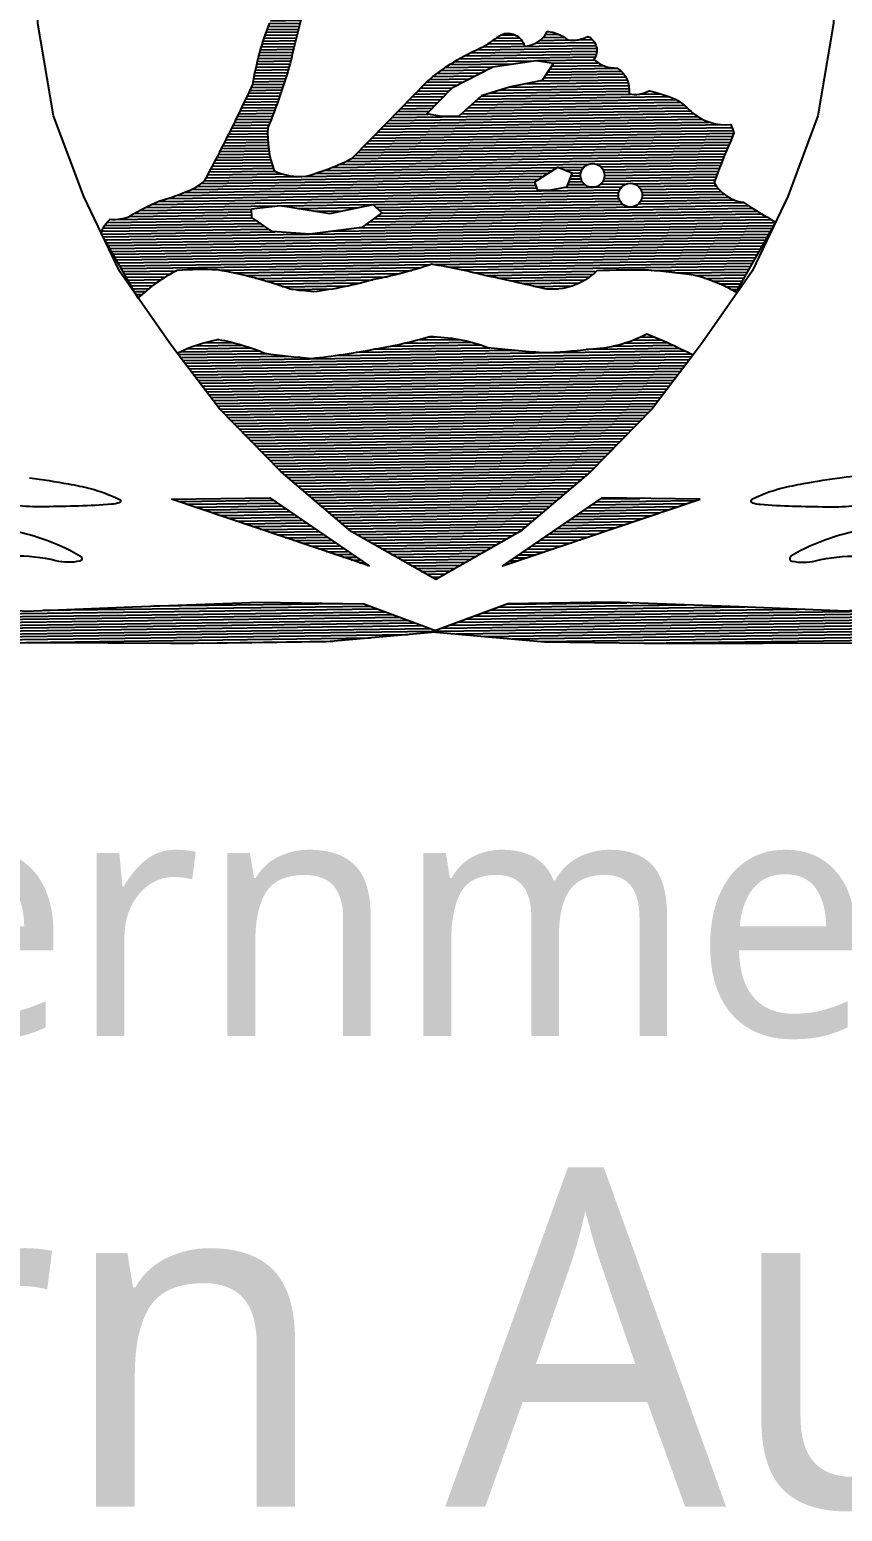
# Model space of a CAD drawing. Extents: x 0 to 420, y 0 to 297.
# Drawn here: x 363.32 to 366.32, y 70.71 to 76.19 of the extents above; entities that cross this region are included whole.
import ezdxf
from ezdxf.enums import TextEntityAlignment as Align

# ---------------------------------------------------------------- set-up
doc = ezdxf.new("R2010")
doc.units = 0
doc.header["$LTSCALE"] = 0.5
doc.layers.get('0').update_dxf_attribs({"linetype": 'CONTINUOUS'})
for name, color, linetype in [('T35', 3, 'CONTINUOUS'), ('TBLK07', 4, 'CONTINUOUS'), ('TBLK18', 4, 'CONTINUOUS'), ('TBLK25', 1, 'CONTINUOUS'), ('TBLK35', 3, 'CONTINUOUS'), ('TBLK50', 7, 'CONTINUOUS')]:
    doc.layers.add(name, color=color, linetype=linetype)
doc.styles.add('ISO', font='iso3098b.shx')
doc.styles.add('logonorm', font='trebuc.TTF', dxfattribs={"width": 1.02, "height": 0.2})

# ---------------------------------------------------------------- blocks, each defined once
blk = doc.blocks.new('*X67')
at = {"color": 0, "linetype": 'Continuous'}
for p, q in [((52170.48, 34202), (52173.32, 34202)), ((52163.89, 34197), (52182.43, 34197)), ((52165.17, 34198), (52181.67, 34198)), ((52166.48, 34199), (52180.54, 34199)), ((52167.79, 34200), (52179.09, 34200)), ((52169.13, 34201), (52177.1, 34201)), ((52157.69, 34192), (52185.61, 34192)), ((52158.9, 34193), (52185.05, 34193)), ((52160.13, 34194), (52184.46, 34194)), ((52161.37, 34195), (52183.82, 34195)), ((52162.62, 34196), (52183.15, 34196)), ((52152.4, 34187), (52187.92, 34187)), ((52153.41, 34188), (52187.52, 34188)), ((52154.43, 34189), (52187.09, 34189)), ((52155.46, 34190), (52186.63, 34190)), ((52156.51, 34191), (52186.14, 34191)), ((52148.47, 34183), (52149.69, 34183)), ((52149.44, 34184), (52152.69, 34184)), ((52150.41, 34185), (52158.21, 34185)), ((52151.4, 34186), (52188.29, 34186)), ((52160.06, 34185), (52173.53, 34185)), ((52163.24, 34184), (52172.57, 34184)), ((52165.22, 34183), (52171.12, 34183)), ((52173.8, 34185), (52188.6, 34185)), ((52175.58, 34184), (52188.56, 34184)), ((52176.86, 34183), (52188.5, 34183)), ((52177.87, 34182), (52188.44, 34182)), ((52178.61, 34181), (52188.37, 34181)), ((52178.73, 34180), (52188.29, 34180)), ((52178.81, 34179), (52188.21, 34179)), ((52178.88, 34178), (52188.11, 34178)), ((52178.91, 34177), (52188, 34177)), ((52178.92, 34176), (52187.89, 34176)), ((52178.58, 34171), (52187.17, 34171)), ((52178.7, 34172), (52187.33, 34172)), ((52178.8, 34173), (52187.48, 34173)), ((52178.86, 34174), (52187.63, 34174)), ((52178.9, 34175), (52187.76, 34175)), ((52177.57, 34166), (52186.22, 34166)), ((52177.83, 34167), (52186.42, 34167)), ((52178.06, 34168), (52186.63, 34168)), ((52178.26, 34169), (52186.82, 34169)), ((52178.43, 34170), (52187, 34170)), ((52175.93, 34161), (52185.02, 34161)), ((52176.26, 34162), (52185.28, 34162)), ((52176.59, 34163), (52185.53, 34163)), ((52176.92, 34164), (52185.77, 34164)), ((52177.25, 34165), (52186, 34165)), ((52174.25, 34156), (52183.57, 34156)), ((52174.59, 34157), (52183.88, 34157)), ((52174.93, 34158), (52184.18, 34158)), ((52175.26, 34159), (52184.47, 34159)), ((52175.6, 34160), (52184.75, 34160)), ((52172.52, 34151), (52181.68, 34151)), ((52172.87, 34152), (52182.07, 34152)), ((52173.22, 34153), (52182.45, 34153)), ((52173.56, 34154), (52182.83, 34154)), ((52173.91, 34155), (52183.2, 34155)), ((52170.75, 34146), (52179.69, 34146)), ((52171.11, 34147), (52180.1, 34147)), ((52171.46, 34148), (52180.5, 34148)), ((52171.82, 34149), (52180.9, 34149)), ((52172.17, 34150), (52181.29, 34150)), ((52168.94, 34141), (52177.59, 34141)), ((52169.3, 34142), (52178.02, 34142)), ((52169.67, 34143), (52178.44, 34143)), ((52170.03, 34144), (52178.86, 34144)), ((52170.39, 34145), (52179.28, 34145)), ((52166.51, 34135), (52174.91, 34135)), ((52166.93, 34136), (52175.37, 34136)), ((52167.34, 34137), (52175.82, 34137)), ((52167.75, 34138), (52176.27, 34138)), ((52168.16, 34139), (52176.72, 34139)), ((52168.56, 34140), (52177.15, 34140)), ((52164.39, 34130), (52172.57, 34130)), ((52164.82, 34131), (52173.04, 34131)), ((52165.25, 34132), (52173.51, 34132)), ((52165.67, 34133), (52173.99, 34133)), ((52166.1, 34134), (52174.45, 34134)), ((52162.19, 34125), (52171.05, 34125)), ((52162.64, 34126), (52171.35, 34126)), ((52163.08, 34127), (52171.65, 34127)), ((52163.52, 34128), (52171.96, 34128)), ((52163.96, 34129), (52172.26, 34129)), ((52159.91, 34120), (52169.59, 34120)), ((52160.38, 34121), (52169.88, 34121)), ((52160.83, 34122), (52170.17, 34122)), ((52161.29, 34123), (52170.46, 34123)), ((52161.74, 34124), (52170.76, 34124)), ((52157.57, 34115), (52168.19, 34115)), ((52158.04, 34116), (52168.47, 34116)), ((52158.51, 34117), (52168.75, 34117)), ((52158.98, 34118), (52169.03, 34118)), ((52159.45, 34119), (52169.31, 34119)), ((52155.72, 34110), (52166.85, 34110)), ((52156.06, 34111), (52167.11, 34111)), ((52156.42, 34112), (52167.38, 34112)), ((52156.79, 34113), (52167.65, 34113)), ((52157.17, 34114), (52167.92, 34114)), ((52237.47, 34110), (52242.43, 34110)), ((52252.95, 34110), (52257.57, 34110)), ((52253.56, 34111), (52254.26, 34111)), ((52154.14, 34105), (52165.57, 34105)), ((52154.44, 34106), (52165.82, 34106)), ((52154.74, 34107), (52166.07, 34107)), ((52155.05, 34108), (52166.33, 34108)), ((52155.38, 34109), (52166.59, 34109)), ((52229.02, 34105), (52270.58, 34105)), ((52231.38, 34106), (52270.34, 34106)), ((52233.03, 34107), (52245.3, 34107)), ((52234.56, 34108), (52244.76, 34108)), ((52236.04, 34109), (52243.9, 34109)), ((52249.45, 34107), (52269.88, 34107)), ((52251.06, 34108), (52261.16, 34108)), ((52252.15, 34109), (52259.38, 34109)), ((52264.13, 34108), (52269.11, 34108)), ((52267.42, 34109), (52267.78, 34109)), ((52152.83, 34100), (52164.27, 34100)), ((52153.07, 34101), (52164.57, 34101)), ((52153.32, 34102), (52164.82, 34102)), ((52153.59, 34103), (52165.07, 34103)), ((52153.86, 34104), (52165.32, 34104)), ((52219.67, 34100), (52241.42, 34100)), ((52221.3, 34101), (52248.92, 34101)), ((52223.03, 34102), (52270.14, 34102)), ((52224.88, 34103), (52270.48, 34103)), ((52226.87, 34104), (52270.63, 34104)), ((52250.15, 34101), (52269.7, 34101)), ((52255.54, 34100), (52270.98, 34100)), ((52151.56, 34094), (52162.33, 34094)), ((52151.77, 34095), (52162.67, 34095)), ((52151.96, 34096), (52163, 34096)), ((52152.16, 34097), (52163.33, 34097)), ((52152.37, 34098), (52163.65, 34098)), ((52152.6, 34099), (52163.96, 34099)), ((52211.51, 34094), (52224.42, 34094)), ((52212.7, 34095), (52226.42, 34095)), ((52213.96, 34096), (52228.42, 34096)), ((52215.29, 34097), (52230.42, 34097)), ((52216.68, 34098), (52232.42, 34098)), ((52218.13, 34099), (52234.42, 34099)), ((52251.1, 34094), (52280.96, 34094)), ((52252.21, 34095), (52280.47, 34095)), ((52252.87, 34096), (52279.81, 34096)), ((52253.54, 34097), (52278.93, 34097)), ((52254.21, 34098), (52277.73, 34098)), ((52254.87, 34099), (52272.82, 34099)), ((52149.14, 34089), (52160.56, 34089)), ((52149.63, 34090), (52160.92, 34090)), ((52150.11, 34091), (52161.29, 34091)), ((52150.6, 34092), (52161.64, 34092)), ((52151.08, 34093), (52161.99, 34093)), ((52206.51, 34089), (52217.51, 34089)), ((52207.51, 34090), (52218.51, 34090)), ((52208.51, 34091), (52219.51, 34091)), ((52209.51, 34092), (52220.51, 34092)), ((52210.51, 34093), (52222.42, 34093)), ((52230.5, 34089), (52282.08, 34089)), ((52233.63, 34090), (52281.68, 34090)), ((52236.97, 34091), (52281.67, 34091)), ((52240.3, 34092), (52281.55, 34092)), ((52245.6, 34093), (52281.32, 34093)), ((52285.4, 34089), (52292.44, 34089)), ((52288.43, 34090), (52288.96, 34090)), ((52146.66, 34084), (52158.64, 34084)), ((52147.16, 34085), (52159.03, 34085)), ((52147.66, 34086), (52159.42, 34086)), ((52148.15, 34087), (52159.81, 34087)), ((52148.65, 34088), (52160.19, 34088)), ((52201.51, 34084), (52212.51, 34084)), ((52202.51, 34085), (52213.51, 34085)), ((52203.51, 34086), (52214.51, 34086)), ((52204.51, 34087), (52215.51, 34087)), ((52205.51, 34088), (52216.51, 34088)), ((52224.78, 34084), (52301.68, 34084)), ((52225.93, 34085), (52300.51, 34085)), ((52227.07, 34086), (52299.21, 34086)), ((52228.21, 34087), (52297.75, 34087)), ((52229.35, 34088), (52295.32, 34088)), ((52144.14, 34079), (52156.59, 34079)), ((52144.65, 34080), (52156.99, 34080)), ((52145.15, 34081), (52157.41, 34081)), ((52145.66, 34082), (52157.83, 34082)), ((52146.16, 34083), (52158.23, 34083)), ((52196.51, 34079), (52309.08, 34079)), ((52197.51, 34080), (52306.76, 34080)), ((52198.51, 34081), (52305.07, 34081)), ((52199.51, 34082), (52303.71, 34082)), ((52200.51, 34083), (52212.06, 34083)), ((52223.64, 34083), (52302.73, 34083)), ((52141.55, 34074), (52156.55, 34074)), ((52142.07, 34075), (52156.5, 34075)), ((52142.59, 34076), (52156.48, 34076)), ((52143.11, 34077), (52156.49, 34077)), ((52143.62, 34078), (52156.53, 34078)), ((52191.51, 34074), (52317.17, 34074)), ((52192.51, 34075), (52317.57, 34075)), ((52193.51, 34076), (52317.39, 34076)), ((52194.51, 34077), (52317.07, 34077)), ((52195.51, 34078), (52316.65, 34078)), ((52138.9, 34069), (52157.22, 34069)), ((52139.43, 34070), (52157.03, 34070)), ((52139.97, 34071), (52156.86, 34071)), ((52140.5, 34072), (52156.73, 34072)), ((52141.03, 34073), (52156.63, 34073)), ((52186.51, 34069), (52315.02, 34069)), ((52187.51, 34070), (52315.47, 34070)), ((52188.51, 34071), (52315.91, 34071)), ((52189.51, 34072), (52316.34, 34072)), ((52190.51, 34073), (52316.76, 34073)), ((52136.2, 34064), (52158.79, 34064)), ((52136.74, 34065), (52158.29, 34065)), ((52137.28, 34066), (52157.97, 34066)), ((52137.82, 34067), (52157.69, 34067)), ((52138.36, 34068), (52157.44, 34068)), ((52175.93, 34064), (52256.46, 34064)), ((52178.64, 34065), (52267.29, 34065)), ((52181.1, 34066), (52313.75, 34066)), ((52183.34, 34067), (52314.16, 34067)), ((52185.42, 34068), (52314.56, 34068)), ((52256.83, 34064), (52265.68, 34064)), ((52269.91, 34065), (52313.34, 34065)), ((52271.52, 34064), (52312.94, 34064)), ((52131.82, 34059), (52248.63, 34059)), ((52133.28, 34060), (52250.06, 34060)), ((52134.5, 34061), (52251.66, 34061)), ((52135.1, 34062), (52167.04, 34062)), ((52135.65, 34063), (52161.28, 34063)), ((52168.16, 34062), (52253.26, 34062)), ((52172.85, 34063), (52254.86, 34063)), ((52259.33, 34063), (52264.95, 34063)), ((52260.37, 34059), (52265.05, 34059)), ((52260.77, 34060), (52264.63, 34060)), ((52261.17, 34061), (52264.48, 34061)), ((52261.57, 34062), (52264.58, 34062)), ((52272.16, 34059), (52310.96, 34059)), ((52272.26, 34063), (52312.54, 34063)), ((52272.58, 34060), (52311.35, 34060)), ((52272.62, 34062), (52312.14, 34062)), ((52272.72, 34061), (52311.75, 34061)), ((52116.01, 34053), (52277.63, 34053)), ((52118.37, 34054), (52277.48, 34054)), ((52121.65, 34055), (52277.58, 34055)), ((52124.65, 34056), (52277.95, 34056)), ((52127.37, 34057), (52249.3, 34057)), ((52129.96, 34058), (52248.97, 34058)), ((52259.06, 34057), (52278.68, 34057)), ((52259.97, 34058), (52265.87, 34058)), ((52271.33, 34058), (52280.29, 34058)), ((52282.91, 34058), (52310.65, 34058)), ((52284.52, 34057), (52311.25, 34057)), ((52285.26, 34056), (52311.99, 34056)), ((52285.58, 34053), (52315.37, 34053)), ((52285.62, 34055), (52312.88, 34055)), ((52285.72, 34054), (52313.97, 34054)), ((52101.49, 34048), (52150.73, 34048)), ((52108.37, 34049), (52150.6, 34049)), ((52110.13, 34050), (52150.6, 34050)), ((52111.93, 34051), (52150.6, 34051)), ((52113.88, 34052), (52159.69, 34052)), ((52161.12, 34052), (52192.15, 34052)), ((52166.78, 34051), (52187.15, 34051)), ((52172.45, 34050), (52182.15, 34050)), ((52192.69, 34052), (52278.05, 34052)), ((52193.69, 34051), (52278.87, 34051)), ((52194.07, 34048), (52325.39, 34048)), ((52194.69, 34050), (52322.28, 34050)), ((52195.47, 34049), (52323.83, 34049)), ((52284.33, 34051), (52320.74, 34051)), ((52285.16, 34052), (52317.31, 34052)), ((52098.66, 34043), (52158.78, 34043)), ((52098.81, 34044), (52156.33, 34044)), ((52099.22, 34045), (52154.93, 34045)), ((52099.77, 34046), (52153.53, 34046)), ((52100.51, 34047), (52152.13, 34047)), ((52178.78, 34043), (52330.97, 34043)), ((52187.78, 34044), (52331.55, 34044)), ((52189.87, 34045), (52330.14, 34045)), ((52191.27, 34046), (52328.55, 34046)), ((52192.67, 34047), (52326.96, 34047)), ((52099.21, 34042), (52330.38, 34042)), ((52099.76, 34041), (52329.8, 34041)), ((52100.32, 34040), (52329.22, 34040)), ((52100.87, 34039), (52328.63, 34039)), ((52101.42, 34038), (52328.05, 34038)), ((52101.98, 34037), (52327.47, 34037)), ((52102.53, 34036), (52326.88, 34036)), ((52103.08, 34035), (52326.3, 34035)), ((52103.63, 34034), (52325.72, 34034)), ((52104.19, 34033), (52325.13, 34033)), ((52104.74, 34032), (52324.55, 34032)), ((52105.29, 34031), (52212.32, 34031)), ((52105.85, 34030), (52124.41, 34030)), ((52106.4, 34029), (52122.43, 34029)), ((52106.95, 34028), (52120.64, 34028)), ((52139.1, 34030), (52209.13, 34030)), ((52144, 34029), (52205.65, 34029)), ((52148.19, 34028), (52201.77, 34028)), ((52213.11, 34031), (52323.97, 34031)), ((52218.31, 34030), (52323.38, 34030)), ((52222.92, 34029), (52322.8, 34029)), ((52227.1, 34028), (52269.51, 34028)), ((52288.52, 34028), (52322.22, 34028)), ((52107.51, 34027), (52119, 34027)), ((52108.06, 34026), (52117.49, 34026)), ((52108.61, 34025), (52116.09, 34025)), ((52109.16, 34024), (52114.79, 34024)), ((52109.72, 34023), (52113.56, 34023)), ((52151.89, 34027), (52197.35, 34027)), ((52155.24, 34026), (52192.27, 34026)), ((52158.31, 34025), (52188.34, 34025)), ((52161.17, 34024), (52183.82, 34024)), ((52164.24, 34023), (52178.32, 34023)), ((52231, 34027), (52268.4, 34027)), ((52235.38, 34026), (52267.11, 34026)), ((52239.66, 34025), (52265.59, 34025)), ((52243.85, 34024), (52263.72, 34024)), ((52247.95, 34023), (52261.21, 34023)), ((52297.18, 34027), (52321.63, 34027)), ((52303.91, 34026), (52321.05, 34026)), ((52307.01, 34025), (52320.47, 34025)), ((52309.65, 34024), (52319.88, 34024)), ((52311.98, 34023), (52319.3, 34023)), ((52110.27, 34022), (52112.41, 34022)), ((52110.82, 34021), (52111.33, 34021)), ((52252.42, 34022), (52256.4, 34022)), ((52314.08, 34022), (52318.72, 34022)), ((52315.99, 34021), (52318.13, 34021))]:
    blk.add_line(p, q, dxfattribs=at)
blk = doc.blocks.new('*X72')
at = {"color": 0, "linetype": 'Continuous'}
for p, q in [((303.63, 62), (336.45, 62)), ((306.46, 61), (337.86, 61)), ((309.29, 60), (339.28, 60)), ((312.13, 59), (340.7, 59)), ((314.96, 58), (342.11, 58)), ((317.79, 57), (343.53, 57)), ((443.5, 57), (473.31, 57)), ((445, 58), (476.4, 58)), ((446.49, 59), (479.48, 59)), ((447.99, 60), (482.57, 60)), ((449.49, 61), (463.2, 61)), ((320.63, 56), (344.95, 56)), ((323.46, 55), (346.36, 55)), ((326.29, 54), (347.78, 54)), ((329.13, 53), (349.2, 53)), ((331.96, 52), (350.61, 52)), ((436.01, 52), (457.88, 52)), ((437.51, 53), (460.97, 53)), ((439, 54), (464.05, 54)), ((440.5, 55), (467.14, 55)), ((442, 56), (470.23, 56)), ((334.79, 51), (352.03, 51)), ((337.63, 50), (353.45, 50)), ((340.46, 49), (354.86, 49)), ((343.29, 48), (356.28, 48)), ((346.13, 47), (357.7, 47)), ((428.52, 47), (442.45, 47)), ((430.02, 48), (445.53, 48)), ((431.52, 49), (448.62, 49)), ((433.01, 50), (451.71, 50)), ((434.51, 51), (454.79, 51)), ((348.96, 46), (359.11, 46)), ((351.79, 45), (360.53, 45)), ((354.63, 44), (361.95, 44)), ((357.46, 43), (363.36, 43)), ((360.29, 42), (364.78, 42)), ((363.13, 41), (366.2, 41)), ((419.53, 41), (423.93, 41)), ((421.03, 42), (427.01, 42)), ((422.53, 43), (430.1, 43)), ((424.03, 44), (433.19, 44)), ((425.52, 45), (436.27, 45)), ((427.02, 46), (439.36, 46)), ((365.96, 40), (367.61, 40)), ((368.79, 39), (369.03, 39)), ((416.54, 39), (417.75, 39)), ((418.04, 40), (420.84, 40)), ((294.62, 26), (361.25, 26)), ((134.64, 24), (372.03, 24)), ((142.89, 23), (374.63, 23)), ((149.98, 22), (377.23, 22)), ((156.84, 21), (379.83, 21)), ((256.45, 25), (369.43, 25)), ((405.26, 21), (693.47, 21)), ((408.08, 22), (517.93, 22)), ((410.89, 23), (499.08, 23)), ((413.71, 24), (478.74, 24)), ((416.53, 25), (458.22, 25)), ((163.69, 20), (382.43, 20)), ((170.55, 19), (385.03, 19)), ((177.41, 18), (387.63, 18)), ((184.27, 17), (390.23, 17)), ((191.12, 16), (391.18, 16)), ((392.83, 16), (636.58, 16)), ((394, 17), (646.26, 17)), ((396.81, 18), (656.79, 18)), ((399.63, 19), (667.33, 19)), ((402.45, 20), (679.46, 20)), ((214.76, 15), (382.44, 15)), ((241.76, 14), (369.44, 14)), ((300.41, 13), (356.44, 13)), ((399.19, 15), (628.21, 15)), ((408.89, 14), (619.83, 14)), ((418.59, 13), (611.46, 13)), ((428.29, 12), (603.08, 12)), ((462.55, 11), (594.71, 11))]:
    blk.add_line(p, q, dxfattribs=at)
blk = doc.blocks.new('*X68')
at = {"color": 0, "linetype": 'Continuous'}
for p, q in [((52125.18, 34002), (52152.4, 34002)), ((52127.51, 34003), (52149.74, 34003)), ((52130.21, 34004), (52146.75, 34004)), ((52133.52, 34005), (52143.28, 34005)), ((52138.06, 34006), (52139.04, 34006)), ((52192.1, 34002), (52232.37, 34002)), ((52198.13, 34003), (52229.14, 34003)), ((52203.13, 34004), (52225.91, 34004)), ((52207.44, 34005), (52221.71, 34005)), ((52211.27, 34006), (52213.93, 34006)), ((52274.92, 34002), (52295.74, 34002)), ((52278.91, 34003), (52293.63, 34003)), ((52281.87, 34004), (52291.45, 34004)), ((52284.32, 34005), (52289.18, 34005)), ((52286.42, 34006), (52286.82, 34006)), ((52124.63, 34001), (52155.2, 34001)), ((52125.36, 34000), (52162.45, 34000)), ((52126.1, 33999), (52301.8, 33999)), ((52126.84, 33998), (52302.06, 33998)), ((52127.58, 33997), (52301.28, 33997)), ((52179.07, 34000), (52299.81, 34000)), ((52186.18, 34001), (52241.37, 34001)), ((52265.79, 34001), (52297.79, 34001)), ((52128.32, 33996), (52300.5, 33996)), ((52129.06, 33995), (52299.72, 33995)), ((52129.8, 33994), (52298.94, 33994)), ((52130.54, 33993), (52298.16, 33993)), ((52131.28, 33992), (52297.38, 33992)), ((52132.02, 33991), (52296.6, 33991)), ((52132.76, 33990), (52295.82, 33990)), ((52133.49, 33989), (52295.04, 33989)), ((52134.23, 33988), (52294.26, 33988)), ((52134.97, 33987), (52293.48, 33987)), ((52135.71, 33986), (52292.7, 33986)), ((52136.45, 33985), (52291.92, 33985)), ((52137.19, 33984), (52291.14, 33984)), ((52137.93, 33983), (52290.36, 33983)), ((52138.69, 33982), (52289.58, 33982)), ((52139.64, 33981), (52288.8, 33981)), ((52140.6, 33980), (52287.98, 33980)), ((52141.55, 33979), (52286.98, 33979)), ((52142.51, 33978), (52285.97, 33978)), ((52143.46, 33977), (52284.97, 33977)), ((52144.42, 33976), (52283.96, 33976)), ((52145.37, 33975), (52282.96, 33975)), ((52146.32, 33974), (52281.95, 33974)), ((52147.28, 33973), (52280.95, 33973)), ((52148.23, 33972), (52279.94, 33972)), ((52149.19, 33971), (52278.94, 33971)), ((52150.14, 33970), (52277.93, 33970)), ((52151.1, 33969), (52276.92, 33969)), ((52152.05, 33968), (52275.92, 33968)), ((52153.01, 33967), (52274.91, 33967)), ((52153.96, 33966), (52273.91, 33966)), ((52154.92, 33965), (52272.9, 33965)), ((52155.87, 33964), (52271.9, 33964)), ((52156.82, 33963), (52270.89, 33963)), ((52157.78, 33962), (52269.89, 33962)), ((52158.73, 33961), (52268.88, 33961)), ((52159.71, 33960), (52267.88, 33960)), ((52160.85, 33959), (52266.87, 33959)), ((52161.99, 33958), (52265.73, 33958)), ((52163.13, 33957), (52264.52, 33957)), ((52164.28, 33956), (52263.32, 33956)), ((52165.42, 33955), (52262.11, 33955)), ((52166.56, 33954), (52260.91, 33954)), ((52167.71, 33953), (52259.7, 33953)), ((52168.85, 33952), (52258.5, 33952)), ((52169.99, 33951), (52257.29, 33951)), ((52171.13, 33950), (52256.09, 33950)), ((52172.28, 33949), (52254.88, 33949)), ((52173.42, 33948), (52253.68, 33948)), ((52174.56, 33947), (52252.47, 33947)), ((52175.71, 33946), (52251.27, 33946)), ((52176.85, 33945), (52250.07, 33945)), ((52177.99, 33944), (52248.86, 33944)), ((52179.13, 33943), (52247.66, 33943)), ((52180.28, 33942), (52246.45, 33942)), ((52181.42, 33941), (52245.25, 33941)), ((52182.56, 33940), (52244.04, 33940)), ((52183.76, 33939), (52242.84, 33939)), ((52185.46, 33938), (52241.43, 33938)), ((52187.17, 33937), (52239.62, 33937)), ((52188.87, 33936), (52237.81, 33936)), ((52190.58, 33935), (52235.99, 33935)), ((52192.29, 33934), (52234.18, 33934)), ((52193.99, 33933), (52232.37, 33933)), ((52195.7, 33932), (52230.56, 33932)), ((52197.4, 33931), (52228.75, 33931)), ((52199.11, 33930), (52226.93, 33930)), ((52200.82, 33929), (52225.12, 33929)), ((52202.52, 33928), (52223.31, 33928)), ((52204.23, 33927), (52221.5, 33927)), ((52205.93, 33926), (52219.69, 33926)), ((52207.64, 33925), (52217.87, 33925)), ((52209.34, 33924), (52216.06, 33924)), ((52211.05, 33923), (52214.25, 33923))]:
    blk.add_line(p, q, dxfattribs=at)
blk = doc.blocks.new('State Logo')
at = {"layer": 'TBLK07', "linetype": 'Continuous'}
for points in [[(-2.961, -1.265, -0.01114), (-2.672, -1.31, -0.019801), (-2.511, -1.345, -0.049098), (-2.294, -1.425, -0.675707), (-2.295, -1.449, -0.057488), (-2.355, -1.461, -0.014448), (-2.595, -1.474, -0.00338), (-2.847, -1.479, -0.009516), (-2.937, -1.479, -0.032493), (-3.135, -1.461, 0.030691)], [(-3.097, -1.65, -0.025911), (-2.87, -1.713, -0.054289), (-2.583, -1.845, -0.679829), (-2.589, -1.881, -0.112187), (-2.765, -1.879, 0.061372), (-3.082, -1.844)], [(3.29, -1.248, 0.029044), (3.049, -1.265, 0.01114), (2.76, -1.31, 0.019801), (2.599, -1.345, 0.049098), (2.382, -1.425, 0.675707), (2.383, -1.449, 0.057488), (2.443, -1.461, 0.014448), (2.683, -1.474, 0.00338), (2.935, -1.479, 0.009516), (3.025, -1.479, 0.032493), (3.223, -1.461, -0.030691)], [(3.185, -1.65, 0.025911), (2.958, -1.713, 0.054289), (2.671, -1.845, 0.679829), (2.677, -1.881, 0.112187), (2.853, -1.879, -0.061372), (3.17, -1.844)], [(-2.961, -1.265, -0.01114), (-2.672, -1.31, -0.019801), (-2.511, -1.345, -0.049098), (-2.294, -1.425, -0.675707), (-2.295, -1.449, -0.057488), (-2.355, -1.461, -0.014448), (-2.595, -1.474, -0.00338), (-2.847, -1.479, -0.009516), (-2.937, -1.479, -0.032493), (-3.135, -1.461, 0.030691)], [(-3.097, -1.65, -0.025911), (-2.87, -1.713, -0.054289), (-2.583, -1.845, -0.679829), (-2.589, -1.881, -0.112187), (-2.765, -1.879, 0.061372), (-3.082, -1.844)], [(-0.869, 2.42, 0.015745), (-1.033, 1.798, -0.028608), (-1.198, 1.325, 0.10733), (-1.151, 1.005, 0.140087), (-0.915, 0.965, 0.053491), (-0.574, 1.098), (-0.321, 1.358), (-0.025, 1.661, -0.080049), (0.399, 1.923, 0.013971), (0.527, 2.011, -0.465206), (0.699, 1.927, 0.27959), (0.869, 2.036, -0.147494), (1.019, 1.974, 0.166558), (1.169, 1.998, -0.46757), (1.214, 1.827, 0.196236), (1.385, 1.765, -0.286725), (1.474, 1.574, 0.178203), (1.623, 1.597, -0.038767), (1.816, 1.535, -0.066555), (1.946, 1.43, 0.199296), (2.225, 1.348, -0.064666), (2.248, 1.284, -0.016115), (2.185, 1.134, 0.004112), (2.103, 0.919, 0.238316), (2.318, 0.772, 0.005754), (2.556, 0.625), (2.263, 0.108, 0.062146), (1.962, 0.232, 0.013664), (1.619, 0.27, 0.014543), (1.234, 0.265, -0.229501), (0.85, 0.132, 0.00605), (0.4, 0.233, 0.021862), (0.014, 0.314, -0.03635), (-0.413, 0.201, -0.039397), (-0.861, 0.11, -0.009708), (-1.032, 0.129, 0.046856), (-1.569, 0.272, 0.02723), (-1.868, 0.268, 0.082319), (-2.157, 0.063), (-2.429, 0.54, -0.162521), (-2.365, 0.647, 0.123548), (-2.216, 0.67, -0.043722), (-2.003, 0.78, 0.023776), (-1.812, 0.846, 0.109831), (-1.663, 0.934, 0.004959), (-1.517, 1.214, 0.00859), (-1.309, 1.644, -0.050806), (-1.186, 2.095, 0.01599)], [(1.947, -0.356), (1.644, -0.755), (1.188, -1.22), (0.669, -1.662), (0.044, -2.018), (-0.581, -1.662), (-1.1, -1.22), (-1.556, -0.755), (-1.869, -0.343, -0.072084), (-1.562, -0.242, -0.051738), (-1.219, -0.344, 0.01345), (-0.876, -0.382, 0.023214), (-0.406, -0.312, 0.031376), (-0.001, -0.221, -0.089588), (0.428, -0.301, 0.006558), (0.835, -0.339, 0.026052), (1.177, -0.313, 0.114492), (1.604, -0.2, -0.016973), (1.84, -0.304, -0.00392), (1.947, -0.356)]]:
    blk.add_lwpolyline(points, format="xyb", dxfattribs=at)
blk.add_lwpolyline([(-1.869, -0.343), (-1.926, -0.268), (-2.296, 0.262), (-2.56, 0.815), (-2.782, 1.411), (-2.898, 2.094), (-2.867, 4.641), (0.044, 4.572), (2.955, 4.641), (2.986, 2.095), (2.87, 1.411), (2.648, 0.815), (2.384, 0.262), (2.014, -0.268), (1.947, -0.356)], dxfattribs=at)
for points in [[(-0.022, 1.426), (0.168, 1.621), (0.465, 1.774), (0.786, 1.821), (0.914, 1.802), (0.83, 1.672), (0.596, 1.626), (0.383, 1.559), (0.213, 1.407), (0.085, 1.406)], [(0.776, 0.923), (0.946, 1.032), (1.053, 0.991), (1.012, 0.883), (0.884, 0.86), (0.798, 0.859)], [(-1.318, 0.724), (-1.104, 0.749), (-0.74, 0.689), (-0.42, 0.757), (-0.355, 0.694), (-0.503, 0.585), (-0.888, 0.537), (-1.166, 0.555), (-1.317, 0.66)], [(-1.911, -1.423), (-1.183, -1.413), (-0.449, -1.917)], [(1.999, -1.423), (1.271, -1.413), (0.537, -1.917)], [(-7.909, -2.096), (-6.138, -2.098), (-4.832, -2.167), (-3.912, -2.155), (-2.991, -2.25), (-2.2, -2.218), (-1.259, -2.185), (-0.489, -2.196), (0.07, -2.403), (-0.763, -2.478), (-1.683, -2.49), (-3.074, -2.486), (-4.229, -2.458), (-5.258, -2.322), (-5.965, -2.246), (-6.843, -2.171), (-7.677, -2.182)], [(7.997, -2.096), (6.226, -2.098), (4.92, -2.167), (4, -2.155), (3.079, -2.25), (2.288, -2.218), (1.347, -2.185), (0.577, -2.196), (0.018, -2.403), (0.851, -2.478), (1.771, -2.49), (3.162, -2.486), (4.317, -2.458), (5.346, -2.322), (6.053, -2.246), (6.931, -2.171), (7.765, -2.182)]]:
    blk.add_lwpolyline(points, close=True, dxfattribs=at)
for centre in [(1.203, 0.971), (1.483, 0.825)]:
    blk.add_circle(centre, 0.0882, dxfattribs=at)
at = {"layer": 'TBLK07', "linetype": 'Continuous', "xscale": 0.02139268110938849, "yscale": 0.02139268110938986, "zscale": 0.02139268110938768, "rotation": 0.7441666666577991}
for name, p in [('*X67', (-1107.406, -742.148)), ('*X68', (-1107.406, -742.148)), ('*X72', (-8.338, -2.851))]:
    blk.add_blockref(name, p, dxfattribs=at)
at = {"layer": 'T35', "color": 4, "style": 'logonorm'}
blk.add_text('Government of', height=1.79986, dxfattribs=at).set_placement((0.047, -4.44), align=Align.MIDDLE)
at = {"layer": 'T35', "color": 1, "style": 'logonorm'}
blk.add_text('Western Australia', height=2.49981, dxfattribs=at).set_placement((0.047, -7.56), align=Align.MIDDLE)
blk = doc.blocks.new('a3_in_vtblk')
at = {"layer": 'TBLK18', "xscale": 0.5, "yscale": 0.5, "zscale": 0.499999999999998}
blk.add_blockref('State Logo', (364.7969, 75.1619), dxfattribs=at)
at = {"layer": 'TBLK18', "style": 'ISO'}
for tag, p, height in [('GROUND_SURVEY_STD.', (381.8752, 126.1053), 1.8), ('SURVEY_CAPTURE_DATE', (381.9454, 122.6053), 1.8), ('MAPPING_SURVEY_STD.', (381.9454, 119.1053), 1.8), ('MAPPING_CAPTURE_DATE', (381.9454, 115.6053), 1.8), ('PROJECT_ZONE', (381.9454, 112.1053), 1.8), ('HEIGHT_DATUM', (381.9454, 108.6053), 1.8), ('CLIENT_STREET_NAME', (355.5138, 86.9408), 1.5), ('CLIENT_SUBURB_POSTCODE', (388.4876, 86.9408), 1.5), ('CLIENT_TELEPHONE_NO.', (368.3056, 84.6771), 1.5), ('CLIENT_FAX_NO.', (393.5552, 84.6771), 1.5), ('STREET_NAME', (355.5138, 62.0998), 1.5), ('SUBURB_POSTCODE', (388.4876, 62.0998), 1.5), ('TELEPHONE_NO.', (368.3056, 59.8361), 1.5), ('FAX_NO.', (393.5552, 59.8361), 1.5)]:
    blk.add_attdef(tag, p, '', height=height, dxfattribs=at)
for tag, p in [('CLIENT_MR_DIRECTORATE', (381.5, 92.9596)), ('MR_DIRECTORATE', (381.5, 68.1185))]:
    blk.add_attdef(tag, text='', height=1.5, dxfattribs=at).set_placement(p, align=Align.CENTER)
at = {"layer": 'TBLK25', "style": 'ISO'}
for tag, height, p in [('CLIENT_MR__BRANCH', 2, (381.5, 90.0399)), ('MR_BRANCH', 2, (381.5, 65.1989)), ('ROAD_SECTION', 1.75, (384.5, 29.1617)), ('SLK', 1.75, (384.5, 26.1075)), ('CHAINAGE', 1.75, (384.5, 19.2054))]:
    blk.add_attdef(tag, text='', height=height, dxfattribs=at).set_placement(p, align=Align.CENTER)
for tag, p, height in [('FILE_NUMBER', (371.7734, 54.2365), 2.5), ('DESIGNED_/_DRAWN', (371.7734, 49.4865), 2), ('VERIFIED', (371.7734, 44.4865), 2), ('APPROVED', (371.7734, 39.4865), 2), ('LOCAL_AUTHORITY', (370.4803, 16.7335), 1.25)]:
    blk.add_attdef(tag, p, '', height=height, dxfattribs=at)
at = {"layer": 'TBLK35', "style": 'ISO', "width": 0.9}
for tag, p in [('ROAD_PROJECT&NUMBER', (384.5, 32.2307)), ('DRAWING_DESCRIPTION', (384.5, 22.288))]:
    blk.add_attdef(tag, text='', height=2.5, dxfattribs=at).set_placement(p, align=Align.CENTER)
at = {"layer": 'TBLK50', "style": 'ISO'}
blk.add_attdef('MRWA_DRG_NUMBER', (356.2877, 6.0846), '', height=5, dxfattribs=at)

msp = doc.modelspace()

# ---------------------------------------------------------------- block references
at = {"color": 1}
msp.add_blockref('a3_in_vtblk', (0, -0.0000005), dxfattribs=at)

doc.saveas('drawing.dxf')
